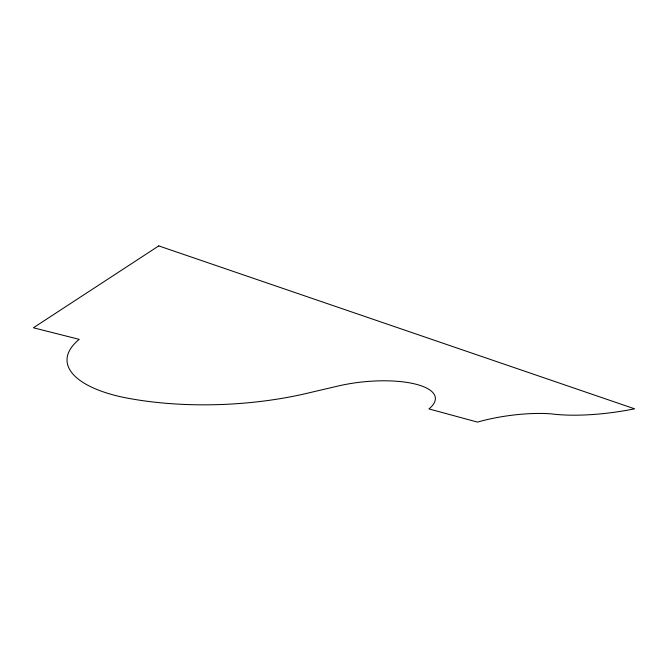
<?xml version="1.0" encoding="UTF-8"?>
<svg xmlns="http://www.w3.org/2000/svg" width="668" height="668" viewBox="0 0 668 668"><rect width="100%" height="100%" fill="white"/><g stroke="black" fill="none" stroke-linecap="round" stroke-linejoin="round"><path stroke-width="1" d="M158.759 245.899L33.4 327.779L79.225 339.352A123.087 46.576 -2.1 0 0 120.941 396.834A192.768 77.196 -2.7 0 0 306.871 393.343L337.849 386.079A70.257 23.196 -5.9 0 1 415.554 384.125A70.257 23.196 -5.9 0 1 428.94 408.925L477.486 422.101A70.983 20.215 -8 0 1 550.975 413.834A108.475 33.851 -10.4 0 0 634.6 408.824L158.759 245.899"/></g></svg>
